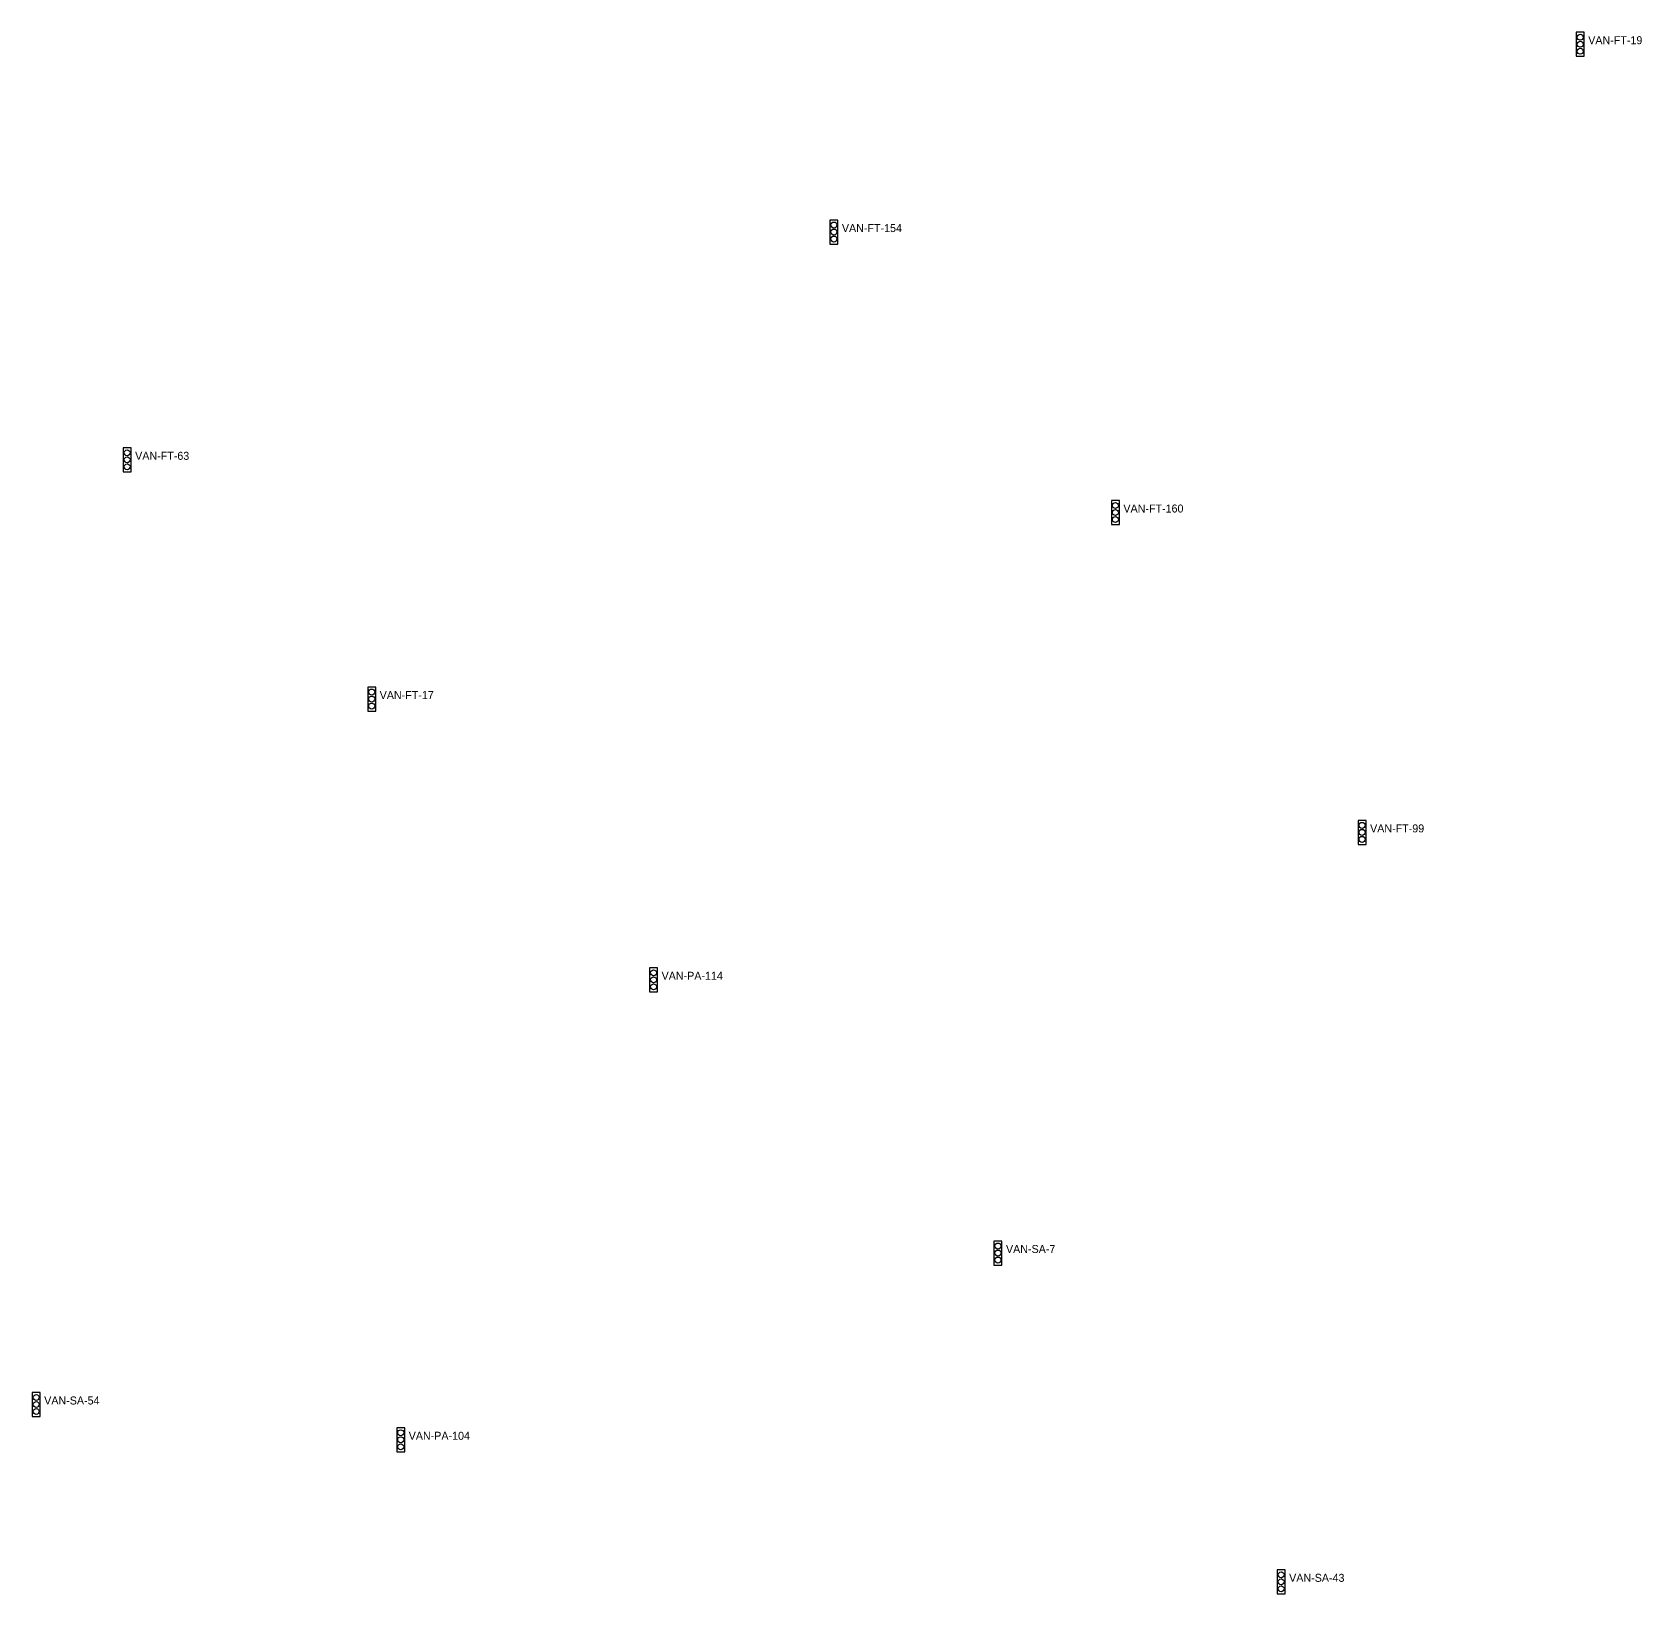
# Model space of a CAD drawing. Header units: inches. Extents: x 486474 to 494239, y 5455982 to 5459995.
# Drawn here: x 491322.6 to 491724.9, y 5457932.9 to 5458323.1 of the extents above; entities that cross this region are included whole.
import ezdxf

# ---------------------------------------------------------------- set-up
doc = ezdxf.new("R2010")
doc.units = ezdxf.units.IN
doc.header["$MEASUREMENT"] = 0
doc.layers.add('Traffic Signals', color=10, linetype='Continuous')

msp = doc.modelspace()

# ---------------------------------------------------------------- linework, layer by layer
at = {"layer": 'Traffic Signals', "color": 1}
for points in [[(491708.5, 5458317.11), (491710.5, 5458317.11), (491710.5, 5458323.11), (491708.5, 5458323.11)], [(491521.99, 5458270.17), (491523.99, 5458270.17), (491523.99, 5458276.17), (491521.99, 5458276.17)], [(491345.37, 5458213.26), (491347.37, 5458213.26), (491347.37, 5458219.26), (491345.37, 5458219.26)], [(491592.34, 5458200.09), (491594.34, 5458200.09), (491594.34, 5458206.09), (491592.34, 5458206.09)], [(491406.48, 5458153.47), (491408.48, 5458153.47), (491408.48, 5458159.47), (491406.48, 5458159.47)], [(491653.99, 5458120.16), (491655.99, 5458120.16), (491655.99, 5458126.16), (491653.99, 5458126.16)], [(491476.93, 5458083.33), (491478.93, 5458083.33), (491478.93, 5458089.33), (491476.93, 5458089.33)], [(491563, 5458015.06), (491565, 5458015.06), (491565, 5458021.06), (491563, 5458021.06)], [(491322.64, 5457977.21), (491324.64, 5457977.21), (491324.64, 5457983.21), (491322.64, 5457983.21)], [(491413.73, 5457968.39), (491415.73, 5457968.39), (491415.73, 5457974.39), (491413.73, 5457974.39)], [(491633.76, 5457932.9), (491635.76, 5457932.9), (491635.76, 5457938.9), (491633.76, 5457938.9)]]:
    msp.add_lwpolyline(points, close=True, dxfattribs=at)
for centre in [(491709.5, 5458321.86), (491709.5, 5458320.11), (491709.5, 5458318.36), (491522.99, 5458274.92), (491522.99, 5458273.17), (491522.99, 5458271.42), (491346.37, 5458218.01), (491346.37, 5458216.26), (491346.37, 5458214.51), (491593.34, 5458204.84), (491593.34, 5458203.09), (491593.34, 5458201.34), (491407.48, 5458158.22), (491407.48, 5458156.47), (491407.48, 5458154.72), (491654.99, 5458124.91), (491654.99, 5458123.16), (491654.99, 5458121.41), (491477.93, 5458088.08), (491477.93, 5458086.33), (491477.93, 5458084.58), (491564, 5458019.81), (491564, 5458018.06), (491564, 5458016.31), (491323.64, 5457981.96), (491323.64, 5457980.21), (491323.64, 5457978.46), (491414.73, 5457973.14), (491414.73, 5457971.39), (491414.73, 5457969.64), (491634.76, 5457937.65), (491634.76, 5457935.9), (491634.76, 5457934.15)]:
    msp.add_circle(centre, 0.75, dxfattribs=at)

# ---------------------------------------------------------------- texts
for s, p in [('VAN-FT-19', (491711.5, 5458320.11)), ('VAN-FT-154', (491524.99, 5458273.17)), ('VAN-FT-63', (491348.37, 5458216.26)), ('VAN-FT-160', (491595.34, 5458203.09)), ('VAN-FT-17', (491409.48, 5458156.47)), ('VAN-FT-99', (491656.99, 5458123.16)), ('VAN-PA-114', (491479.93, 5458086.33)), ('VAN-SA-7', (491566, 5458018.06)), ('VAN-SA-54', (491325.64, 5457980.21)), ('VAN-PA-104', (491416.73, 5457971.39)), ('VAN-SA-43', (491636.76, 5457935.9))]:
    msp.add_text(s, height=2, dxfattribs=at).set_placement(p)

doc.saveas('drawing.dxf')
